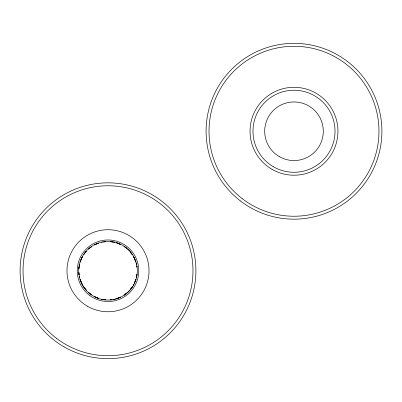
<?xml version="1.0" encoding="UTF-8"?>
<svg xmlns="http://www.w3.org/2000/svg" width="402" height="402" viewBox="0 0 402 402"><rect width="100%" height="100%" fill="white"/><g stroke="black" fill="none" stroke-linecap="round" stroke-linejoin="round"><path stroke-width="0.6" d="M78.847 268.556L78.953 266.918M78.933 268.993L79.551 264.325M136.384 277.742L136.539 276.576M136.695 275.41L136.846 274.239M79.274 265.305L79.49 264.23M136.414 277.787L136.63 276.712M136.841 275.641L137.057 274.566A29.301 29.301 0 0 0 96.792 243.672L94.827 244.637M80.053 262.119L82.385 256.582M135.956 279.36L134.348 283.43M80.154 262.069L82.405 256.632M133.831 284.304L133.384 285.39L133.866 284.41M134.283 283.219L135.856 279.41M83.847 254.27L86.204 251.255M132.469 286.757L130.168 289.812M84.063 254.225L86.209 251.421M128.725 291.46L129.439 290.525M130.158 289.596L132.308 286.792M88.52 248.938L91.535 246.582M126.665 293.264L124.022 295.204M127.489 292.545L128.313 291.822M88.686 248.949L91.485 246.798M124.057 295.043L126.856 292.892M120.203 297.329L115.59 299.043L120.479 297.018M94.44 244.913L98.249 243.341M98.349 243.14L96.792 243.672A29.301 29.301 0 0 0 90.169 293.988L91.535 294.902M101.495 242.225L102.57 242.009M113.439 299.47L114.515 299.259M103.339 242.054L105.671 241.748M110.339 299.736L112.088 299.505M104.178 241.692L105.274 241.617M110.193 299.902L111.831 299.791M110.736 241.617L114.515 242.225M104.178 299.791L105.274 299.862M110.922 241.823L112.671 242.054M113.841 242.205L115.007 242.361M103.339 299.43L105.671 299.736M101.495 299.259L102.57 299.47M116.625 242.788L120.203 244.155M98.349 298.339L94.827 296.842M116.675 242.888L120.479 244.466M94.44 296.565L98.249 298.143M124.022 246.275L126.665 248.215M124.057 246.441L126.856 248.587M88.686 292.535L91.485 294.686M127.489 248.938L128.313 249.662M88.52 292.545L90.169 293.988A29.301 29.301 0 0 0 137.057 274.566M130.168 251.667L132.469 254.722M86.204 290.224L82.933 285.847M128.725 250.024L129.439 250.954M130.158 251.888L132.308 254.692M82.988 285.857L86.209 290.058M82.385 284.902L80.053 279.36M135.856 262.069L133.384 256.089L135.956 262.119M80.154 279.41L82.405 284.847M136.414 263.692L136.63 264.767M136.841 265.843L137.057 266.918M79.274 276.179L79.49 277.249M136.384 263.742L136.539 264.908M136.695 266.074L136.846 267.24M78.933 272.491L79.239 274.827M79.395 275.993L79.551 277.159M78.847 272.928L78.953 274.566M240.481 201A87.907 87.907 0 0 0 381.146 142.735A87.907 87.907 0 0 0 260.355 50.044A87.907 87.907 0 0 0 240.481 201M279.345 156.634A29.301 29.301 0 0 0 323.298 131.258A29.301 29.301 0 0 0 279.345 105.882A29.301 29.301 0 0 0 279.345 156.634M273.486 166.785A41.024 41.024 0 0 0 335.017 131.258A41.024 41.024 0 0 0 273.486 95.731A41.024 41.024 0 0 0 273.486 166.785M272.018 169.322A43.954 43.954 0 0 0 337.946 131.258A43.954 43.954 0 0 0 272.018 93.194A43.954 43.954 0 0 0 272.018 169.322M242.265 198.673A84.973 84.973 0 0 0 378.242 142.348A84.973 84.973 0 0 0 261.476 52.752A84.973 84.973 0 0 0 242.265 198.673M64.054 346.871A87.907 87.907 0 0 0 195.91 270.742A87.907 87.907 0 0 0 64.054 194.613A87.907 87.907 0 0 0 64.054 346.871M87.495 306.269A41.024 41.024 0 0 0 149.026 270.742A41.024 41.024 0 0 0 87.495 235.215A41.024 41.024 0 0 0 87.495 306.269M89.274 295.148A30.768 30.768 0 0 0 138.509 274.757A30.768 30.768 0 0 0 96.234 242.316A30.768 30.768 0 0 0 89.274 295.148M56.275 338.157A84.973 84.973 0 0 0 192.251 281.832A84.973 84.973 0 0 0 75.486 192.236A84.973 84.973 0 0 0 56.275 338.157"/></g></svg>
